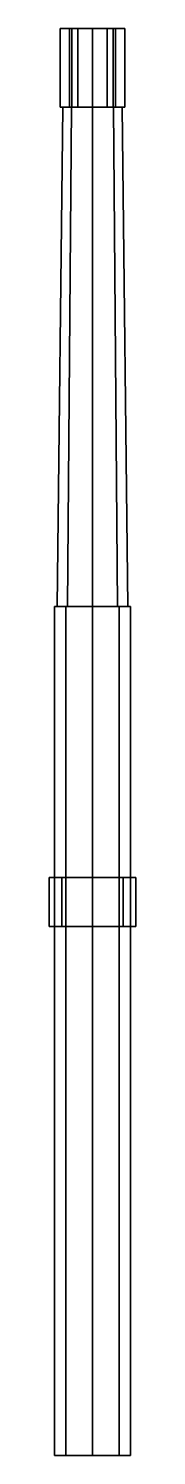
# Model space of a CAD drawing. Extents: x -0.16 to 0.16, y 0 to 5.26.
import ezdxf

# ---------------------------------------------------------------- set-up
doc = ezdxf.new("R2010")
doc.units = 0
doc.layers.add('GUN', color=1, linetype='CONTINUOUS')

msp = doc.modelspace()

# ---------------------------------------------------------------- linework, layer by layer
at = {"layer": 'GUN'}
for points in [[(-0.0849, 5.26, 0.0849), (-0.12, 5.26), (-0.12, 4.97), (-0.0849, 4.97, 0.0849)], [(-0.12, 5.26), (-0.0849, 5.26, -0.0849), (-0.0849, 4.97, -0.0849), (-0.12, 4.97)], [(-0.0537, 5.26, 0.0537), (-0.076, 5.26), (-0.12, 5.26), (-0.0849, 5.26, 0.0849)], [(-0.076, 5.26), (-0.0537, 5.26, -0.0537), (-0.0849, 5.26, -0.0849), (-0.12, 5.26)], [(0, 5.26, 0.12), (-0.0849, 5.26, 0.0849), (-0.0849, 4.97, 0.0849), (0, 4.97, 0.12)], [(-0.0849, 5.26, -0.0849), (0, 5.26, -0.12), (0, 4.97, -0.12), (-0.0849, 4.97, -0.0849)], [(0, 5.26, 0.076), (-0.0537, 5.26, 0.0537), (-0.0849, 5.26, 0.0849), (0, 5.26, 0.12)], [(-0.0537, 5.26, -0.0537), (0, 5.26, -0.076), (0, 5.26, -0.12), (-0.0849, 5.26, -0.0849)], [(-0.076, 5.26), (-0.0537, 5.26, 0.0537), (-0.0537, 4.97, 0.0537), (-0.076, 4.97)], [(-0.0537, 5.26, -0.0537), (-0.076, 5.26), (-0.076, 4.97), (-0.0537, 4.97, -0.0537)], [(-0.0537, 5.26, 0.0537), (0, 5.26, 0.076), (0, 4.97, 0.076), (-0.0537, 4.97, 0.0537)], [(0, 5.26, -0.076), (-0.0537, 5.26, -0.0537), (-0.0537, 4.97, -0.0537), (0, 4.97, -0.076)], [(0.0849, 5.26, 0.0849), (0, 5.26, 0.12), (0, 4.97, 0.12), (0.0849, 4.97, 0.0849)], [(0, 5.26, -0.12), (0.0849, 5.26, -0.0849), (0.0849, 4.97, -0.0849), (0, 4.97, -0.12)], [(0, 5.26, 0.076), (0.0537, 5.26, 0.0537), (0.0537, 4.97, 0.0537), (0, 4.97, 0.076)], [(0.0537, 5.26, -0.0537), (0, 5.26, -0.076), (0, 4.97, -0.076), (0.0537, 4.97, -0.0537)], [(0, 5.26, -0.076), (0.0537, 5.26, -0.0537), (0.0849, 5.26, -0.0849), (0, 5.26, -0.12)], [(0.0537, 5.26, 0.0537), (0, 5.26, 0.076), (0, 5.26, 0.12), (0.0849, 5.26, 0.0849)], [(0.0537, 5.26, 0.0537), (0.076, 5.26), (0.076, 4.97), (0.0537, 4.97, 0.0537)], [(0.076, 5.26), (0.0537, 5.26, -0.0537), (0.0537, 4.97, -0.0537), (0.076, 4.97)], [(0.0537, 5.26, -0.0537), (0.076, 5.26), (0.12, 5.26), (0.0849, 5.26, -0.0849)], [(0.076, 5.26), (0.0537, 5.26, 0.0537), (0.0849, 5.26, 0.0849), (0.12, 5.26)], [(0.12, 5.26), (0.0849, 5.26, 0.0849), (0.0849, 4.97, 0.0849), (0.12, 4.97)], [(0.0849, 5.26, -0.0849), (0.12, 5.26), (0.12, 4.97), (0.0849, 4.97, -0.0849)], [(-0.0778, 4.97, 0.0778), (-0.11, 4.97), (-0.13, 3.13), (-0.0919, 3.13, 0.0919)], [(-0.11, 4.97), (-0.0778, 4.97, -0.0778), (-0.0919, 3.13, -0.0919), (-0.13, 3.13)], [(0.12, 4.97), (-0.0849, 4.97, 0.0849), (-0.12, 4.97), (0.0849, 4.97, -0.0849)], [(0.0849, 4.97, -0.0849), (-0.12, 4.97), (-0.0849, 4.97, -0.0849), (0, 4.97, -0.12)], [(0, 4.97, 0.11), (-0.0778, 4.97, 0.0778), (-0.0919, 3.13, 0.0919), (0, 3.13, 0.13)], [(-0.0778, 4.97, -0.0778), (0, 4.97, -0.11), (0, 3.13, -0.13), (-0.0919, 3.13, -0.0919)], [(0.0849, 4.97, 0.0849), (0, 4.97, 0.12), (-0.0849, 4.97, 0.0849), (0.12, 4.97)], [(0.0778, 4.97, 0.0778), (0, 4.97, 0.11), (0, 3.13, 0.13), (0.0919, 3.13, 0.0919)], [(0, 4.97, -0.11), (0.0778, 4.97, -0.0778), (0.0919, 3.13, -0.0919), (0, 3.13, -0.13)], [(0.11, 4.97), (0.0778, 4.97, 0.0778), (0.0919, 3.13, 0.0919), (0.13, 3.13)], [(0.0778, 4.97, -0.0778), (0.11, 4.97), (0.13, 3.13), (0.0919, 3.13, -0.0919)], [(-0.099, 3.13, 0.099), (-0.14, 3.13), (-0.14, 0), (-0.099, 0, 0.099)], [(-0.14, 3.13), (-0.099, 3.13, -0.099), (-0.099, 0, -0.099), (-0.14, 0)], [(0, 3.13, -0.14), (-0.099, 3.13, -0.099), (-0.14, 3.13), (0.099, 3.13, -0.099)], [(0.099, 3.13, -0.099), (-0.14, 3.13), (-0.099, 3.13, 0.099), (0.14, 3.13)], [(0, 3.13, 0.14), (-0.099, 3.13, 0.099), (-0.099, 0, 0.099), (0, 0, 0.14)], [(-0.099, 3.13, -0.099), (0, 3.13, -0.14), (0, 0, -0.14), (-0.099, 0, -0.099)], [(0.14, 3.13), (-0.099, 3.13, 0.099), (0, 3.13, 0.14), (0.099, 3.13, 0.099)], [(0.099, 3.13, 0.099), (0, 3.13, 0.14), (0, 0, 0.14), (0.099, 0, 0.099)], [(0, 3.13, -0.14), (0.099, 3.13, -0.099), (0.099, 0, -0.099), (0, 0, -0.14)], [(0.14, 3.13), (0.099, 3.13, 0.099), (0.099, 0, 0.099), (0.14, 0)], [(0.099, 3.13, -0.099), (0.14, 3.13), (0.14, 0), (0.099, 0, -0.099)], [(-0.1131, 2.13, 0.1131), (-0.16, 2.13), (-0.16, 1.95), (-0.1131, 1.95, 0.1131)], [(-0.16, 2.13), (-0.1131, 2.13, -0.1131), (-0.1131, 1.95, -0.1131), (-0.16, 1.95)], [(0.1131, 2.13, -0.1131), (-0.16, 2.13), (-0.1131, 2.13, 0.1131), (0.16, 2.13)], [(0, 2.13, -0.16), (-0.1131, 2.13, -0.1131), (-0.16, 2.13), (0.1131, 2.13, -0.1131)], [(0, 2.13, 0.16), (-0.1131, 2.13, 0.1131), (-0.1131, 1.95, 0.1131), (0, 1.95, 0.16)], [(-0.1131, 2.13, -0.1131), (0, 2.13, -0.16), (0, 1.95, -0.16), (-0.1131, 1.95, -0.1131)], [(0.16, 2.13), (-0.1131, 2.13, 0.1131), (0, 2.13, 0.16), (0.1131, 2.13, 0.1131)], [(0.1131, 2.13, 0.1131), (0, 2.13, 0.16), (0, 1.95, 0.16), (0.1131, 1.95, 0.1131)], [(0, 2.13, -0.16), (0.1131, 2.13, -0.1131), (0.1131, 1.95, -0.1131), (0, 1.95, -0.16)], [(0.16, 2.13), (0.1131, 2.13, 0.1131), (0.1131, 1.95, 0.1131), (0.16, 1.95)], [(0.1131, 2.13, -0.1131), (0.16, 2.13), (0.16, 1.95), (0.1131, 1.95, -0.1131)], [(0.16, 1.95), (-0.1131, 1.95, 0.1131), (-0.16, 1.95), (0.1131, 1.95, -0.1131)], [(0.1131, 1.95, -0.1131), (-0.16, 1.95), (-0.1131, 1.95, -0.1131), (0, 1.95, -0.16)], [(0.1131, 1.95, 0.1131), (0, 1.95, 0.16), (-0.1131, 1.95, 0.1131), (0.16, 1.95)]]:
    msp.add_3dface(points, dxfattribs=at)

doc.saveas('drawing.dxf')
